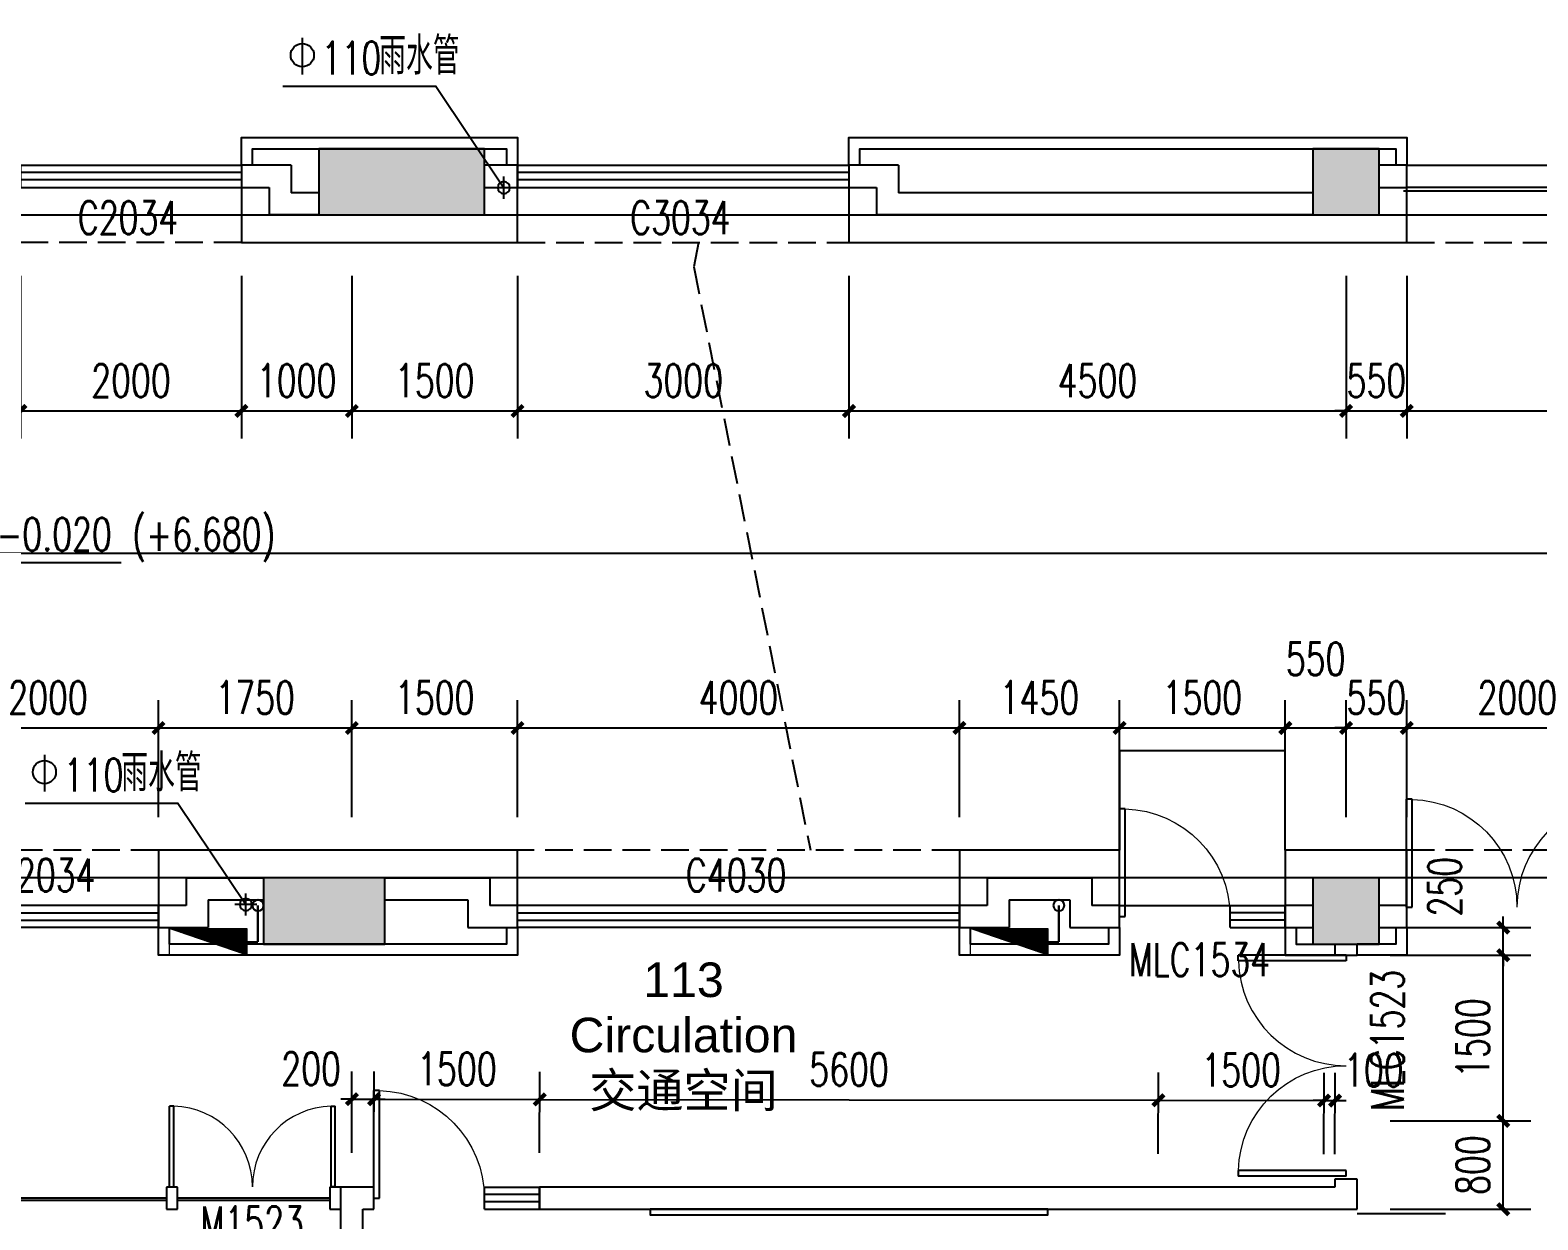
# Model space of a CAD drawing. Header units: inches. Extents: x -97096 to 280004, y -37912 to 97116.
# Drawn here: x 19588 to 33236, y 2905 to 13673 of the extents above; entities that cross this region are included whole.
import ezdxf
from ezdxf.enums import TextEntityAlignment as Align

# ---------------------------------------------------------------- set-up
doc = ezdxf.new("R2010")
doc.units = ezdxf.units.IN
doc.header["$LTSCALE"] = 1000
doc.header["$MEASUREMENT"] = 0
doc.linetypes.add('DASH', pattern=[0.35, 0.25, -0.1])
for name, color, linetype in [('3T_BAR', 7, 'Continuous'), ('A-DETL-NOTE', 1, 'Continuous'), ('an-furniture', 253, 'Continuous'), ('COLUMN', 2, 'Continuous'), ('CURTWALL', 4, 'Continuous'), ('DIM_ELEV', 3, 'Continuous'), ('DIM_SYMB', 3, 'Continuous'), ('PIPE', 3, 'Continuous'), ('PUB_DIM', 3, 'Continuous'), ('PUB_HATCH', 253, 'Continuous'), ('PUB_TEXT', 7, 'Continuous'), ('S-XP', 1, 'Continuous'), ('S-XP-LG', 32, 'Continuous'), ('SEE', 5, 'Continuous'), ('SLAB', 60, 'Continuous'), ('STAIR', 3, 'Continuous'), ('SURFACE', 6, 'Continuous'), ('SURFACE-INT', 62, 'Continuous'), ('WALL', 2, 'Continuous'), ('WINDOW', 4, 'Continuous'), ('WINDOW_TEXT', 7, 'Continuous')]:
    doc.layers.add(name, color=color, linetype=linetype)
doc.layers.add('S-XIAO', color=30, linetype='Continuous', lineweight=5)
doc.styles.add('510p-01$0$Arial_2', font='arial.ttf', dxfattribs={"height": 6.392964})
doc.styles.add('_TCH_DIM', font='SIMPLEX', dxfattribs={"bigfont": 'GBCBIG'})
doc.styles.add('_TCH_DIM_T3', font='SIMPLEX', dxfattribs={"width": 0.705882, "bigfont": 'GBCBIG'})
doc.styles.add('_TCH_WINDOW', font='SIMPLEX', dxfattribs={"bigfont": 'GBCBIG'})
doc.dimstyles.new('_TCH_ARCH&&100', dxfattribs={"dimtxt": 297.5, "dimasz": 100, "dimexe": 250, "dimexo": 300, "dimgap": 126.25, "dimtad": 1, "dimdec": 0, "dimzin": 0, "dimdsep": 46, "dimtxsty": '_TCH_DIM_T3', "dimblk": 'ARCHTICK', "dimcen": 0.09, "dimclrt": 7, "dimazin": 2, "dimtfac": 1, "dimtdec": 0, "dimtix": 1, "dimtmove": 2, "dimatfit": 3, "dimfxl": 1, "dimtolj": 1, "dimtzin": 0, "dimarcsym": 0})

# ---------------------------------------------------------------- blocks, each defined once
blk = doc.blocks.new('510p-01$0$material tag')
blk = doc.blocks.new('xiao1')
at = {"layer": 'S-XIAO', "linetype": 'Continuous'}
h = blk.add_hatch(dxfattribs=at)
h.set_pattern_fill('ANSI31', color=256, scale=10, angle=50.7991, style=0)
h.set_pattern_definition([(303.65423114, (388979.3095, -60193.9407), (1.0404963449, 0.692724589), [])])
h.paths.add_polyline_path([(-347652, 932668), (-346952, 932668), (-346952, 932908)])
blk.add_lwpolyline([(-347652, 932668), (-346952, 932668), (-346952, 932908), (-347652, 932908)], close=True, dxfattribs=at)
at = {"layer": 'S-XP'}
for p, q in [((-346952, 932788), (-346852, 932788)), ((-346852, 932788), (-346852, 932458))]:
    blk.add_line(p, q, dxfattribs=at)
at = {"layer": 'S-XP', "linetype": 'Continuous', "ltscale": 2}
blk.add_line((-346852, 932458), (-346852, 932788), dxfattribs=at)
at = {"layer": 'S-XP-LG'}
blk.add_circle((-346852, 932458), 50, dxfattribs=at)
blk = doc.blocks.new('PIPE-110')
for p, q in [((86987.5, -205523.5), (87187.5, -205523.5)), ((87087.5, -205623.5), (87087.5, -205423.5))]:
    blk.add_line(p, q)
blk.add_circle((87087.5, -205523.5), 55)
blk = doc.blocks.new('PIPE-12F')
at = {"layer": 'DIM_SYMB'}
for points in [[(63813, -232547), (65196, -232547), (65811, -233467)], [(61478, -239036), (62861, -239036), (63476, -239956)]]:
    blk.add_lwpolyline(points, dxfattribs=at)
for points in [[(65811, -233467, 1), (65811, -233467, 1)], [(63476, -239956, 1), (63476, -239956, 1)]]:
    blk.add_lwpolyline(points, format="xyb", close=True, dxfattribs=at)
at = {"layer": 'PUB_TEXT'}
for p, q in [((63988, -232110), (63988, -232442)), ((61653, -238599), (61653, -238931))]:
    blk.add_line(p, q, dxfattribs=at)
for centre in [(63988, -232267), (61653, -238756)]:
    blk.add_circle(centre, 105, dxfattribs=at)
at = {"layer": 'PIPE', "xscale": -1}
for p in [(152899, -27943), (150564, -34432)]:
    blk.add_blockref('PIPE-110', p, dxfattribs=at)
at = {"layer": 'PUB_TEXT', "style": '_TCH_DIM', "width": 0.705882}
for p in [(64163, -232442), (61828, -238931)]:
    blk.add_text('110', height=297.5, dxfattribs=at).set_placement(p)
at = {"layer": 'PUB_TEXT', "style": '_TCH_DIM'}
for p in [(64683, -232442), (62348, -238931)]:
    blk.add_text('雨水管', height=337.6, dxfattribs=at).set_placement(p)
blk = doc.blocks.new('_ArchTick')
at = {"color": 0, "linetype": 'ByBlock', "const_width": 0.4}
blk.add_lwpolyline([(-0.5, -0.5), (0.5, 0.5)], dxfattribs=at)
blk = doc.blocks.new('*D152')
at = {"layer": 'Defpoints', "color": 0, "transparency": 16777216}
for p in [(34050, 7357), (32050, 6250), (34050, 6250)]:
    blk.add_point(p, dxfattribs=at)
at = {"layer": 'PUB_DIM', "color": 0, "lineweight": -2, "transparency": 16777216}
for p, q in [((32050, 6550), (32050, 7607)), ((34050, 6550), (34050, 7607)), ((32050, 7357), (34050, 7357))]:
    blk.add_line(p, q, dxfattribs=at)
at = {"layer": 'PUB_DIM', "color": 0, "lineweight": -2, "transparency": 16777216, "xscale": 100, "yscale": 100, "zscale": 100, "rotation": 180}
blk.add_blockref('_ArchTick', (32050, 7357), dxfattribs=at)
at = {"layer": 'PUB_DIM', "color": 0, "lineweight": -2, "transparency": 16777216, "xscale": 100, "yscale": 100, "zscale": 100}
blk.add_blockref('_ArchTick', (34050, 7357), dxfattribs=at)
at = {"layer": 'PUB_DIM', "color": 7, "transparency": 16777216, "insert": (33050, 7632), "char_height": 297.5, "attachment_point": 5, "style": '_TCH_DIM_T3'}
blk.add_mtext('\\A1;2000', dxfattribs=at)
blk = doc.blocks.new('*D153')
at = {"layer": 'Defpoints', "color": 0, "transparency": 16777216}
for p in [(32050, 7357), (31500, 6250), (32050, 6250)]:
    blk.add_point(p, dxfattribs=at)
at = {"layer": 'PUB_DIM', "color": 0, "lineweight": -2, "transparency": 16777216}
for p, q in [((31500, 6550), (31500, 7607)), ((32050, 6550), (32050, 7607)), ((31500, 7357), (31400, 7357)), ((31500, 7357), (32050, 7357)), ((32050, 7357), (32150, 7357))]:
    blk.add_line(p, q, dxfattribs=at)
at = {"layer": 'PUB_DIM', "color": 0, "lineweight": -2, "transparency": 16777216, "xscale": 100, "yscale": 100, "zscale": 100}
blk.add_blockref('_ArchTick', (31500, 7357), dxfattribs=at)
at = {"layer": 'PUB_DIM', "color": 0, "lineweight": -2, "transparency": 16777216, "xscale": 100, "yscale": 100, "zscale": 100, "rotation": 180}
blk.add_blockref('_ArchTick', (32050, 7357), dxfattribs=at)
at = {"layer": 'PUB_DIM', "color": 7, "transparency": 16777216, "insert": (31775, 7632), "char_height": 297.5, "attachment_point": 5, "style": '_TCH_DIM_T3'}
blk.add_mtext('\\A1;550', dxfattribs=at)
blk = doc.blocks.new('*D154')
at = {"layer": 'Defpoints', "color": 0, "transparency": 16777216}
for p in [(31500, 7357), (30950, 6250), (31500, 6250)]:
    blk.add_point(p, dxfattribs=at)
at = {"layer": 'PUB_DIM', "color": 0, "lineweight": -2, "transparency": 16777216}
for p, q in [((30950, 6550), (30950, 7607)), ((31500, 6550), (31500, 7607)), ((30950, 7357), (31500, 7357))]:
    blk.add_line(p, q, dxfattribs=at)
at = {"layer": 'PUB_DIM', "color": 0, "lineweight": -2, "transparency": 16777216, "xscale": 100, "yscale": 100, "zscale": 100, "rotation": 180}
blk.add_blockref('_ArchTick', (30950, 7357), dxfattribs=at)
at = {"layer": 'PUB_DIM', "color": 0, "lineweight": -2, "transparency": 16777216, "xscale": 100, "yscale": 100, "zscale": 100}
blk.add_blockref('_ArchTick', (31500, 7357), dxfattribs=at)
at = {"layer": 'PUB_DIM', "color": 7, "transparency": 16777216, "insert": (31225, 7982), "char_height": 297.5, "attachment_point": 5, "style": '_TCH_DIM_T3'}
blk.add_mtext('\\A1;550', dxfattribs=at)
blk = doc.blocks.new('*D155')
at = {"layer": 'Defpoints', "color": 0, "transparency": 16777216}
for p in [(30950, 7357), (29450, 6250), (30950, 6250)]:
    blk.add_point(p, dxfattribs=at)
at = {"layer": 'PUB_DIM', "color": 0, "lineweight": -2, "transparency": 16777216}
for p, q in [((29450, 6550), (29450, 7607)), ((30950, 6550), (30950, 7607)), ((29450, 7357), (30950, 7357))]:
    blk.add_line(p, q, dxfattribs=at)
at = {"layer": 'PUB_DIM', "color": 0, "lineweight": -2, "transparency": 16777216, "xscale": 100, "yscale": 100, "zscale": 100, "rotation": 180}
blk.add_blockref('_ArchTick', (29450, 7357), dxfattribs=at)
at = {"layer": 'PUB_DIM', "color": 0, "lineweight": -2, "transparency": 16777216, "xscale": 100, "yscale": 100, "zscale": 100}
blk.add_blockref('_ArchTick', (30950, 7357), dxfattribs=at)
at = {"layer": 'PUB_DIM', "color": 7, "transparency": 16777216, "insert": (30200, 7632), "char_height": 297.5, "attachment_point": 5, "style": '_TCH_DIM_T3'}
blk.add_mtext('\\A1;1500', dxfattribs=at)
blk = doc.blocks.new('*D156')
at = {"layer": 'Defpoints', "color": 0, "transparency": 16777216}
for p in [(29450, 7357), (28000, 6250), (29450, 6250)]:
    blk.add_point(p, dxfattribs=at)
at = {"layer": 'PUB_DIM', "color": 0, "lineweight": -2, "transparency": 16777216}
for p, q in [((28000, 6550), (28000, 7607)), ((29450, 6550), (29450, 7607)), ((28000, 7357), (29450, 7357))]:
    blk.add_line(p, q, dxfattribs=at)
at = {"layer": 'PUB_DIM', "color": 0, "lineweight": -2, "transparency": 16777216, "xscale": 100, "yscale": 100, "zscale": 100, "rotation": 180}
blk.add_blockref('_ArchTick', (28000, 7357), dxfattribs=at)
at = {"layer": 'PUB_DIM', "color": 0, "lineweight": -2, "transparency": 16777216, "xscale": 100, "yscale": 100, "zscale": 100}
blk.add_blockref('_ArchTick', (29450, 7357), dxfattribs=at)
at = {"layer": 'PUB_DIM', "color": 7, "transparency": 16777216, "insert": (28725, 7632), "char_height": 297.5, "attachment_point": 5, "style": '_TCH_DIM_T3'}
blk.add_mtext('\\A1;1450', dxfattribs=at)
blk = doc.blocks.new('*D157')
at = {"layer": 'Defpoints', "color": 0, "transparency": 16777216}
for p in [(28000, 7357), (24000, 6250), (28000, 6250)]:
    blk.add_point(p, dxfattribs=at)
at = {"layer": 'PUB_DIM', "color": 0, "lineweight": -2, "transparency": 16777216}
for p, q in [((24000, 6550), (24000, 7607)), ((28000, 6550), (28000, 7607)), ((24000, 7357), (28000, 7357))]:
    blk.add_line(p, q, dxfattribs=at)
at = {"layer": 'PUB_DIM', "color": 0, "lineweight": -2, "transparency": 16777216, "xscale": 100, "yscale": 100, "zscale": 100, "rotation": 180}
blk.add_blockref('_ArchTick', (24000, 7357), dxfattribs=at)
at = {"layer": 'PUB_DIM', "color": 0, "lineweight": -2, "transparency": 16777216, "xscale": 100, "yscale": 100, "zscale": 100}
blk.add_blockref('_ArchTick', (28000, 7357), dxfattribs=at)
at = {"layer": 'PUB_DIM', "color": 7, "transparency": 16777216, "insert": (26000, 7632), "char_height": 297.5, "attachment_point": 5, "style": '_TCH_DIM_T3'}
blk.add_mtext('\\A1;4000', dxfattribs=at)
blk = doc.blocks.new('*D158')
at = {"layer": 'Defpoints', "color": 0, "transparency": 16777216}
for p in [(24000, 7357), (22500, 6250), (24000, 6250)]:
    blk.add_point(p, dxfattribs=at)
at = {"layer": 'PUB_DIM', "color": 0, "lineweight": -2, "transparency": 16777216}
for p, q in [((22500, 6550), (22500, 7607)), ((24000, 6550), (24000, 7607)), ((22500, 7357), (24000, 7357))]:
    blk.add_line(p, q, dxfattribs=at)
at = {"layer": 'PUB_DIM', "color": 0, "lineweight": -2, "transparency": 16777216, "xscale": 100, "yscale": 100, "zscale": 100, "rotation": 180}
blk.add_blockref('_ArchTick', (22500, 7357), dxfattribs=at)
at = {"layer": 'PUB_DIM', "color": 0, "lineweight": -2, "transparency": 16777216, "xscale": 100, "yscale": 100, "zscale": 100}
blk.add_blockref('_ArchTick', (24000, 7357), dxfattribs=at)
at = {"layer": 'PUB_DIM', "color": 7, "transparency": 16777216, "insert": (23250, 7632), "char_height": 297.5, "attachment_point": 5, "style": '_TCH_DIM_T3'}
blk.add_mtext('\\A1;1500', dxfattribs=at)
blk = doc.blocks.new('*D159')
at = {"layer": 'Defpoints', "color": 0, "transparency": 16777216}
for p in [(22500, 7357), (20750, 6250), (22500, 6250)]:
    blk.add_point(p, dxfattribs=at)
at = {"layer": 'PUB_DIM', "color": 0, "lineweight": -2, "transparency": 16777216}
for p, q in [((20750, 6550), (20750, 7607)), ((22500, 6550), (22500, 7607)), ((20750, 7357), (22500, 7357))]:
    blk.add_line(p, q, dxfattribs=at)
at = {"layer": 'PUB_DIM', "color": 0, "lineweight": -2, "transparency": 16777216, "xscale": 100, "yscale": 100, "zscale": 100, "rotation": 180}
blk.add_blockref('_ArchTick', (20750, 7357), dxfattribs=at)
at = {"layer": 'PUB_DIM', "color": 0, "lineweight": -2, "transparency": 16777216, "xscale": 100, "yscale": 100, "zscale": 100}
blk.add_blockref('_ArchTick', (22500, 7357), dxfattribs=at)
at = {"layer": 'PUB_DIM', "color": 7, "transparency": 16777216, "insert": (21625, 7632), "char_height": 297.5, "attachment_point": 5, "style": '_TCH_DIM_T3'}
blk.add_mtext('\\A1;1750', dxfattribs=at)
blk = doc.blocks.new('*D160')
at = {"layer": 'Defpoints', "color": 0, "transparency": 16777216}
for p in [(20750, 7357), (18750, 6250), (20750, 6250)]:
    blk.add_point(p, dxfattribs=at)
at = {"layer": 'PUB_DIM', "color": 0, "lineweight": -2, "transparency": 16777216}
for p, q in [((18750, 6550), (18750, 7607)), ((20750, 6550), (20750, 7607)), ((18750, 7357), (20750, 7357))]:
    blk.add_line(p, q, dxfattribs=at)
at = {"layer": 'PUB_DIM', "color": 0, "lineweight": -2, "transparency": 16777216, "xscale": 100, "yscale": 100, "zscale": 100, "rotation": 180}
blk.add_blockref('_ArchTick', (18750, 7357), dxfattribs=at)
at = {"layer": 'PUB_DIM', "color": 0, "lineweight": -2, "transparency": 16777216, "xscale": 100, "yscale": 100, "zscale": 100}
blk.add_blockref('_ArchTick', (20750, 7357), dxfattribs=at)
at = {"layer": 'PUB_DIM', "color": 7, "transparency": 16777216, "insert": (19750, 7632), "char_height": 297.5, "attachment_point": 5, "style": '_TCH_DIM_T3'}
blk.add_mtext('\\A1;2000', dxfattribs=at)
blk = doc.blocks.new('*D218')
at = {"layer": 'Defpoints', "color": 0, "transparency": 16777216}
for p in [(31600, 3800), (32923, 3800), (31600, 3000)]:
    blk.add_point(p, dxfattribs=at)
at = {"layer": 'PUB_DIM', "color": 0, "lineweight": -2, "transparency": 16777216}
for p, q in [((31900, 3800), (33173, 3800)), ((32923, 3000), (32923, 3800)), ((31900, 3000), (33173, 3000))]:
    blk.add_line(p, q, dxfattribs=at)
at = {"layer": 'PUB_DIM', "color": 0, "lineweight": -2, "transparency": 16777216, "xscale": 100, "yscale": 100, "zscale": 100}
for p, rotation in [((32923, 3800), 90), ((32923, 3000), 270)]:
    blk.add_blockref('_ArchTick', p, dxfattribs=dict(at, rotation=rotation))
at = {"layer": 'PUB_DIM', "color": 7, "transparency": 16777216, "insert": (32648, 3400), "char_height": 297.5, "attachment_point": 5, "rotation": 90, "style": '_TCH_DIM_T3'}
blk.add_mtext('\\A1;800', dxfattribs=at)
blk = doc.blocks.new('*D219')
at = {"layer": 'Defpoints', "color": 0, "transparency": 16777216}
for p in [(31600, 5300), (32923, 5300), (31600, 3800)]:
    blk.add_point(p, dxfattribs=at)
at = {"layer": 'PUB_DIM', "color": 0, "lineweight": -2, "transparency": 16777216}
for p, q in [((31900, 5300), (33173, 5300)), ((32923, 3800), (32923, 5300)), ((31900, 3800), (33173, 3800))]:
    blk.add_line(p, q, dxfattribs=at)
at = {"layer": 'PUB_DIM', "color": 0, "lineweight": -2, "transparency": 16777216, "xscale": 100, "yscale": 100, "zscale": 100}
for p, rotation in [((32923, 5300), 90), ((32923, 3800), 270)]:
    blk.add_blockref('_ArchTick', p, dxfattribs=dict(at, rotation=rotation))
at = {"layer": 'PUB_DIM', "color": 7, "transparency": 16777216, "insert": (32648, 4550), "char_height": 297.5, "attachment_point": 5, "rotation": 90, "style": '_TCH_DIM_T3'}
blk.add_mtext('\\A1;1500', dxfattribs=at)
blk = doc.blocks.new('*D220')
at = {"layer": 'Defpoints', "color": 0, "transparency": 16777216}
for p in [(31600, 5550), (32923, 5550), (31600, 5300)]:
    blk.add_point(p, dxfattribs=at)
at = {"layer": 'PUB_DIM', "color": 0, "lineweight": -2, "transparency": 16777216}
for p, q in [((32923, 5550), (32923, 5650)), ((31900, 5550), (33173, 5550)), ((32923, 5300), (32923, 5550)), ((31900, 5300), (33173, 5300)), ((32923, 5300), (32923, 5200))]:
    blk.add_line(p, q, dxfattribs=at)
at = {"layer": 'PUB_DIM', "color": 0, "lineweight": -2, "transparency": 16777216, "xscale": 100, "yscale": 100, "zscale": 100}
for p, rotation in [((32923, 5550), 270), ((32923, 5300), 90)]:
    blk.add_blockref('_ArchTick', p, dxfattribs=dict(at, rotation=rotation))
at = {"layer": 'PUB_DIM', "color": 7, "transparency": 16777216, "insert": (32393, 5920), "char_height": 297.5, "attachment_point": 5, "rotation": 90, "style": '_TCH_DIM_T3'}
blk.add_mtext('\\A1;250', dxfattribs=at)
blk = doc.blocks.new('*D221')
at = {"layer": 'Defpoints', "color": 0, "transparency": 16777216}
for p in [(31401, 3985), (31300, 3200), (31400, 3200)]:
    blk.add_point(p, dxfattribs=at)
at = {"layer": 'PUB_DIM', "color": 0, "lineweight": -2, "transparency": 16777216}
for p, q in [((31300, 3500), (31301, 4235)), ((31400, 3500), (31401, 4235)), ((31301, 3985), (31201, 3985)), ((31301, 3985), (31401, 3985)), ((31401, 3985), (31501, 3985))]:
    blk.add_line(p, q, dxfattribs=at)
at = {"layer": 'PUB_DIM', "color": 0, "lineweight": -2, "transparency": 16777216, "xscale": 100, "yscale": 100, "zscale": 100}
for p, rotation in [((31301, 3985), 359.9226894034599), ((31401, 3985), 179.9226894034599)]:
    blk.add_blockref('_ArchTick', p, dxfattribs=dict(at, rotation=rotation))
at = {"layer": 'PUB_DIM', "color": 7, "transparency": 16777216, "insert": (31751, 4259), "char_height": 297.5, "attachment_point": 5, "rotation": 359.9227, "style": '_TCH_DIM_T3'}
blk.add_mtext('\\A1;100', dxfattribs=at)
blk = doc.blocks.new('*D222')
at = {"layer": 'Defpoints', "color": 0, "transparency": 16777216}
for p in [(31301, 3985), (29800, 3202), (31300, 3200)]:
    blk.add_point(p, dxfattribs=at)
at = {"layer": 'PUB_DIM', "color": 0, "lineweight": -2, "transparency": 16777216}
for p, q in [((29800, 3502), (29801, 4237)), ((31300, 3500), (31301, 4235)), ((29801, 3987), (31301, 3985))]:
    blk.add_line(p, q, dxfattribs=at)
at = {"layer": 'PUB_DIM', "color": 0, "lineweight": -2, "transparency": 16777216, "xscale": 100, "yscale": 100, "zscale": 100}
for p, rotation in [((29801, 3987), 179.9226894034598), ((31301, 3985), 359.9226894034598)]:
    blk.add_blockref('_ArchTick', p, dxfattribs=dict(at, rotation=rotation))
at = {"layer": 'PUB_DIM', "color": 7, "transparency": 16777216, "insert": (30551, 4261), "char_height": 297.5, "attachment_point": 5, "rotation": 359.9227, "style": '_TCH_DIM_T3'}
blk.add_mtext('\\A1;1500', dxfattribs=at)
blk = doc.blocks.new('*D223')
at = {"layer": 'Defpoints', "color": 0, "transparency": 16777216}
for p in [(29801, 3987), (24200, 3210), (29800, 3202)]:
    blk.add_point(p, dxfattribs=at)
at = {"layer": 'PUB_DIM', "color": 0, "lineweight": -2, "transparency": 16777216}
for p, q in [((24200, 3510), (24201, 4245)), ((29800, 3502), (29801, 4237)), ((24201, 3995), (29801, 3987))]:
    blk.add_line(p, q, dxfattribs=at)
at = {"layer": 'PUB_DIM', "color": 0, "lineweight": -2, "transparency": 16777216, "xscale": 100, "yscale": 100, "zscale": 100}
for p, rotation in [((24201, 3995), 179.9226894034598), ((29801, 3987), 359.9226894034598)]:
    blk.add_blockref('_ArchTick', p, dxfattribs=dict(at, rotation=rotation))
at = {"layer": 'PUB_DIM', "color": 7, "transparency": 16777216, "insert": (27001, 4266), "char_height": 297.5, "attachment_point": 5, "rotation": 359.9227, "style": '_TCH_DIM_T3'}
blk.add_mtext('\\A1;5600', dxfattribs=at)
blk = doc.blocks.new('*D224')
at = {"layer": 'Defpoints', "color": 0, "transparency": 16777216}
for p in [(24201, 3995), (22700, 3212), (24200, 3210)]:
    blk.add_point(p, dxfattribs=at)
at = {"layer": 'PUB_DIM', "color": 0, "lineweight": -2, "transparency": 16777216}
for p, q in [((22700, 3512), (22701, 4247)), ((24200, 3510), (24201, 4245)), ((22701, 3997), (24201, 3995))]:
    blk.add_line(p, q, dxfattribs=at)
at = {"layer": 'PUB_DIM', "color": 0, "lineweight": -2, "transparency": 16777216, "xscale": 100, "yscale": 100, "zscale": 100}
for p, rotation in [((22701, 3997), 179.9226894034599), ((24201, 3995), 359.9226894034599)]:
    blk.add_blockref('_ArchTick', p, dxfattribs=dict(at, rotation=rotation))
at = {"layer": 'PUB_DIM', "color": 7, "transparency": 16777216, "insert": (23451, 4271), "char_height": 297.5, "attachment_point": 5, "rotation": 359.9227, "style": '_TCH_DIM_T3'}
blk.add_mtext('\\A1;1500', dxfattribs=at)
blk = doc.blocks.new('*D225')
at = {"layer": 'Defpoints', "color": 0, "transparency": 16777216}
for p in [(22701, 3997), (22500, 3212), (22700, 3212)]:
    blk.add_point(p, dxfattribs=at)
at = {"layer": 'PUB_DIM', "color": 0, "lineweight": -2, "transparency": 16777216}
for p, q in [((22500, 3512), (22501, 4247)), ((22700, 3512), (22701, 4247)), ((22501, 3997), (22401, 3997)), ((22501, 3997), (22701, 3997)), ((22701, 3997), (22801, 3997))]:
    blk.add_line(p, q, dxfattribs=at)
at = {"layer": 'PUB_DIM', "color": 0, "lineweight": -2, "transparency": 16777216, "xscale": 100, "yscale": 100, "zscale": 100}
for p, rotation in [((22501, 3997), 359.9226894034598), ((22701, 3997), 179.9226894034598)]:
    blk.add_blockref('_ArchTick', p, dxfattribs=dict(at, rotation=rotation))
at = {"layer": 'PUB_DIM', "color": 7, "transparency": 16777216, "insert": (22131, 4272), "char_height": 297.5, "attachment_point": 5, "rotation": 359.9227, "style": '_TCH_DIM_T3'}
blk.add_mtext('\\A1;200', dxfattribs=at)
blk = doc.blocks.new('*D309')
at = {"layer": 'Defpoints', "color": 0, "transparency": 16777216}
for p in [(19500, 11750), (21500, 11750), (21500, 10226)]:
    blk.add_point(p, dxfattribs=at)
at = {"layer": 'PUB_DIM', "color": 0, "lineweight": -2, "transparency": 16777216}
for p, q in [((19500, 11450), (19500, 9976)), ((21500, 11450), (21500, 9976)), ((19500, 10226), (21500, 10226))]:
    blk.add_line(p, q, dxfattribs=at)
at = {"layer": 'PUB_DIM', "color": 0, "lineweight": -2, "transparency": 16777216, "xscale": 100, "yscale": 100, "zscale": 100, "rotation": 180}
blk.add_blockref('_ArchTick', (19500, 10226), dxfattribs=at)
at = {"layer": 'PUB_DIM', "color": 0, "lineweight": -2, "transparency": 16777216, "xscale": 100, "yscale": 100, "zscale": 100}
blk.add_blockref('_ArchTick', (21500, 10226), dxfattribs=at)
at = {"layer": 'PUB_DIM', "color": 7, "transparency": 16777216, "insert": (20500, 10501), "char_height": 297.5, "attachment_point": 5, "style": '_TCH_DIM_T3'}
blk.add_mtext('\\A1;2000', dxfattribs=at)
blk = doc.blocks.new('*D310')
at = {"layer": 'Defpoints', "color": 0, "transparency": 16777216}
for p in [(21500, 11750), (22500, 11750), (22500, 10226)]:
    blk.add_point(p, dxfattribs=at)
at = {"layer": 'PUB_DIM', "color": 0, "lineweight": -2, "transparency": 16777216}
for p, q in [((21500, 11450), (21500, 9976)), ((22500, 11450), (22500, 9976)), ((21500, 10226), (22500, 10226))]:
    blk.add_line(p, q, dxfattribs=at)
at = {"layer": 'PUB_DIM', "color": 0, "lineweight": -2, "transparency": 16777216, "xscale": 100, "yscale": 100, "zscale": 100, "rotation": 180}
blk.add_blockref('_ArchTick', (21500, 10226), dxfattribs=at)
at = {"layer": 'PUB_DIM', "color": 0, "lineweight": -2, "transparency": 16777216, "xscale": 100, "yscale": 100, "zscale": 100}
blk.add_blockref('_ArchTick', (22500, 10226), dxfattribs=at)
at = {"layer": 'PUB_DIM', "color": 7, "transparency": 16777216, "insert": (22000, 10501), "char_height": 297.5, "attachment_point": 5, "style": '_TCH_DIM_T3'}
blk.add_mtext('\\A1;1000', dxfattribs=at)
blk = doc.blocks.new('*D311')
at = {"layer": 'Defpoints', "color": 0, "transparency": 16777216}
for p in [(22500, 11750), (24000, 11750), (24000, 10226)]:
    blk.add_point(p, dxfattribs=at)
at = {"layer": 'PUB_DIM', "color": 0, "lineweight": -2, "transparency": 16777216}
for p, q in [((22500, 11450), (22500, 9976)), ((24000, 11450), (24000, 9976)), ((22500, 10226), (24000, 10226))]:
    blk.add_line(p, q, dxfattribs=at)
at = {"layer": 'PUB_DIM', "color": 0, "lineweight": -2, "transparency": 16777216, "xscale": 100, "yscale": 100, "zscale": 100, "rotation": 180}
blk.add_blockref('_ArchTick', (22500, 10226), dxfattribs=at)
at = {"layer": 'PUB_DIM', "color": 0, "lineweight": -2, "transparency": 16777216, "xscale": 100, "yscale": 100, "zscale": 100}
blk.add_blockref('_ArchTick', (24000, 10226), dxfattribs=at)
at = {"layer": 'PUB_DIM', "color": 7, "transparency": 16777216, "insert": (23250, 10501), "char_height": 297.5, "attachment_point": 5, "style": '_TCH_DIM_T3'}
blk.add_mtext('\\A1;1500', dxfattribs=at)
blk = doc.blocks.new('*D312')
at = {"layer": 'Defpoints', "color": 0, "transparency": 16777216}
for p in [(24000, 11750), (27000, 11750), (27000, 10226)]:
    blk.add_point(p, dxfattribs=at)
at = {"layer": 'PUB_DIM', "color": 0, "lineweight": -2, "transparency": 16777216}
for p, q in [((24000, 11450), (24000, 9976)), ((27000, 11450), (27000, 9976)), ((24000, 10226), (27000, 10226))]:
    blk.add_line(p, q, dxfattribs=at)
at = {"layer": 'PUB_DIM', "color": 0, "lineweight": -2, "transparency": 16777216, "xscale": 100, "yscale": 100, "zscale": 100, "rotation": 180}
blk.add_blockref('_ArchTick', (24000, 10226), dxfattribs=at)
at = {"layer": 'PUB_DIM', "color": 0, "lineweight": -2, "transparency": 16777216, "xscale": 100, "yscale": 100, "zscale": 100}
blk.add_blockref('_ArchTick', (27000, 10226), dxfattribs=at)
at = {"layer": 'PUB_DIM', "color": 7, "transparency": 16777216, "insert": (25500, 10501), "char_height": 297.5, "attachment_point": 5, "style": '_TCH_DIM_T3'}
blk.add_mtext('\\A1;3000', dxfattribs=at)
blk = doc.blocks.new('*D313')
at = {"layer": 'Defpoints', "color": 0, "transparency": 16777216}
for p in [(27000, 11750), (31500, 11750), (31500, 10226)]:
    blk.add_point(p, dxfattribs=at)
at = {"layer": 'PUB_DIM', "color": 0, "lineweight": -2, "transparency": 16777216}
for p, q in [((27000, 11450), (27000, 9976)), ((31500, 11450), (31500, 9976)), ((27000, 10226), (31500, 10226))]:
    blk.add_line(p, q, dxfattribs=at)
at = {"layer": 'PUB_DIM', "color": 0, "lineweight": -2, "transparency": 16777216, "xscale": 100, "yscale": 100, "zscale": 100, "rotation": 180}
blk.add_blockref('_ArchTick', (27000, 10226), dxfattribs=at)
at = {"layer": 'PUB_DIM', "color": 0, "lineweight": -2, "transparency": 16777216, "xscale": 100, "yscale": 100, "zscale": 100}
blk.add_blockref('_ArchTick', (31500, 10226), dxfattribs=at)
at = {"layer": 'PUB_DIM', "color": 7, "transparency": 16777216, "insert": (29250, 10501), "char_height": 297.5, "attachment_point": 5, "style": '_TCH_DIM_T3'}
blk.add_mtext('\\A1;4500', dxfattribs=at)
blk = doc.blocks.new('*D314')
at = {"layer": 'Defpoints', "color": 0, "transparency": 16777216}
for p in [(31500, 11750), (32050, 11750), (32050, 10226)]:
    blk.add_point(p, dxfattribs=at)
at = {"layer": 'PUB_DIM', "color": 0, "lineweight": -2, "transparency": 16777216}
for p, q in [((31500, 11450), (31500, 9976)), ((32050, 11450), (32050, 9976)), ((31500, 10226), (31400, 10226)), ((31500, 10226), (32050, 10226)), ((32050, 10226), (32150, 10226))]:
    blk.add_line(p, q, dxfattribs=at)
at = {"layer": 'PUB_DIM', "color": 0, "lineweight": -2, "transparency": 16777216, "xscale": 100, "yscale": 100, "zscale": 100}
blk.add_blockref('_ArchTick', (31500, 10226), dxfattribs=at)
at = {"layer": 'PUB_DIM', "color": 0, "lineweight": -2, "transparency": 16777216, "xscale": 100, "yscale": 100, "zscale": 100, "rotation": 180}
blk.add_blockref('_ArchTick', (32050, 10226), dxfattribs=at)
at = {"layer": 'PUB_DIM', "color": 7, "transparency": 16777216, "insert": (31775, 10501), "char_height": 297.5, "attachment_point": 5, "style": '_TCH_DIM_T3'}
blk.add_mtext('\\A1;550', dxfattribs=at)
blk = doc.blocks.new('*D315')
at = {"layer": 'Defpoints', "color": 0, "transparency": 16777216}
for p in [(32050, 11750), (36050, 11750), (36050, 10226)]:
    blk.add_point(p, dxfattribs=at)
at = {"layer": 'PUB_DIM', "color": 0, "lineweight": -2, "transparency": 16777216}
for p, q in [((32050, 11450), (32050, 9976)), ((36050, 11450), (36050, 9976)), ((32050, 10226), (36050, 10226))]:
    blk.add_line(p, q, dxfattribs=at)
at = {"layer": 'PUB_DIM', "color": 0, "lineweight": -2, "transparency": 16777216, "xscale": 100, "yscale": 100, "zscale": 100, "rotation": 180}
blk.add_blockref('_ArchTick', (32050, 10226), dxfattribs=at)
at = {"layer": 'PUB_DIM', "color": 0, "lineweight": -2, "transparency": 16777216, "xscale": 100, "yscale": 100, "zscale": 100}
blk.add_blockref('_ArchTick', (36050, 10226), dxfattribs=at)
at = {"layer": 'PUB_DIM', "color": 7, "transparency": 16777216, "insert": (34050, 10501), "char_height": 297.5, "attachment_point": 5, "style": '_TCH_DIM_T3'}
blk.add_mtext('\\A1;4000', dxfattribs=at)
blk = doc.blocks.new('_FZH')
blk.add_lwpolyline([(-0.5, -0.5), (0.5, -0.5), (0.5, 0.5), (-0.5, 0.5)], close=True)
at = {"layer": 'PUB_HATCH'}
blk.add_solid([(-0.5, -0.5), (0.5, -0.5), (-0.5, 0.5), (0.5, 0.5)], dxfattribs=at)
blk = doc.blocks.new('$TCHSYS$WIN2D')
for p, q in [((-0.5, 0.5), (0.5, 0.5)), ((-0.5, 0.5), (-0.5, -0.5)), ((0.5, 0.5), (0.5, -0.5)), ((0.5, 0.1667), (-0.5, 0.1667)), ((0.5, -0.1667), (-0.5, -0.1667)), ((-0.5, -0.5), (0.5, -0.5))]:
    blk.add_line(p, q)
blk = doc.blocks.new('$DorLib2D$00000001')
for p, q in [((0.45, 0.975), (0.5, 0.975)), ((0.45, 0), (0.45, 0.975)), ((0.5, 0), (0.5, 0.975)), ((0.5, 0), (0.45, 0))]:
    blk.add_line(p, q)
at = {"lineweight": 13}
blk.add_arc((0.475, 0), 0.975, 91.4693, 180, dxfattribs=at)
blk = doc.blocks.new('$DorLib2D$00000136')
at = {"color": 0, "linetype": 'DASH'}
blk.add_line((0.5075, 0.6667), (-0.5075, 0.6667), dxfattribs=at)
at = {"color": 0, "linetype": 'Continuous'}
blk.add_line((-0.5, -0.5), (0.5, -0.5), dxfattribs=at)
blk = doc.blocks.new('$DorLib2D$00000002')
for p, q in [((-0.5, 0), (-0.5, 0.4875)), ((-0.475, 0.4875), (-0.5, 0.4875)), ((-0.475, 0), (-0.475, 0.4875)), ((0.475, 0), (0.475, 0.4875)), ((0.475, 0.4875), (0.5, 0.4875)), ((0.5, 0), (0.5, 0.4875)), ((-0.5, 0), (-0.475, 0)), ((0.5, 0), (0.475, 0))]:
    blk.add_line(p, q)
at = {"lineweight": 13}
for centre, start, end in [((-0.4875, 0), 0, 88.53072), ((0.4875, 0), 91.46928, 180)]:
    blk.add_arc(centre, 0.4875, start, end, dxfattribs=at)
blk = doc.blocks.new('A$C27AB4F43')
at = {"layer": 'WINDOW', "yscale": 1000, "zscale": 1000}
for p, xscale in [((1450, 975), -1000), ((2450, 975), 1000)]:
    blk.add_blockref('$DorLib2D$00000001', p, dxfattribs=dict(at, xscale=xscale))

msp = doc.modelspace()

# ---------------------------------------------------------------- linework, layer by layer
at = {"layer": '3T_BAR'}
for p, q in [((20923.1, 3200), (20823.1, 3200)), ((20823.1, 3200), (20823.1, 3000)), ((20923.1, 3000), (20923.1, 3200)), ((22400, 3200), (22300, 3200)), ((22300, 3200), (22300, 3000)), ((22400, 3000), (22400, 3200)), ((20823.1, 3000), (20923.1, 3000)), ((22300, 3000), (22400, 3000))]:
    msp.add_line(p, q, dxfattribs=at)
at = {"layer": 'an-furniture'}
msp.add_line((31600, 2963.6), (32400, 2963.6), dxfattribs=at)
msp.add_lwpolyline([(28800.6, 3000), (25200.6, 3000), (25200.6, 2950), (28800.6, 2950)], close=True, dxfattribs=at)
at = {"layer": 'CURTWALL'}
for p, q in [((20823.1, 3100), (19446.1, 3100)), ((20823.1, 3080), (19446.1, 3080)), ((22300, 3100), (20923.1, 3100)), ((22300, 3080), (20923.1, 3080))]:
    msp.add_line(p, q, dxfattribs=at)
at = {"layer": 'DIM_ELEV'}
msp.add_line((18847.9, 8855.1), (20412.9, 8855.1), dxfattribs=at)
at = {"layer": 'DIM_SYMB'}
msp.add_line((16750, 8939.9), (55500, 8939.9), dxfattribs=at)
at = {"layer": 'SEE', "linetype": 'DASH'}
for p, q in [((21500, 11750), (19500, 11750)), ((24000, 11750), (27000, 11750)), ((32050, 11750), (36050, 11750)), ((20750, 6250), (18750, 6250)), ((28000, 6250), (24000, 6250)), ((34050, 6250), (32050, 6250))]:
    msp.add_line(p, q, dxfattribs=at)
at = {"layer": 'SEE'}
msp.add_lwpolyline([(30950, 6250), (30950, 7150), (29450, 7150), (29450, 6250)], dxfattribs=at)
at = {"layer": 'SLAB'}
msp.add_lwpolyline([(-6722.7, -1500), (6722.7, -1500), (7030.7, 40), (9380, 40), (9380, -6000), (41200, -6000), (41200, 6000), (16750, 6000), (16750, 12000), (56200, 12000), (56200, 24000), (16750, 24000), (16750, 30000)], dxfattribs=at)
at = {"layer": 'STAIR', "linetype": 'DASH'}
msp.add_lwpolyline([(25638.6, 11750), (25595, 11532), (26651.2, 6250)], dxfattribs=at)
at = {"layer": 'SURFACE'}
for points in [[(21500, 12250), (21500, 11750), (24000, 11750), (24000, 12250)], [(27000, 12250), (27000, 11750), (32050, 11750), (32050, 12250)], [(24000, 5750), (24000, 6250), (20750, 6250), (20750, 5750)], [(29450, 5750), (29450, 6250), (28000, 6250), (28000, 5750)], [(32050, 5750), (32050, 6250), (30950, 6250), (30950, 5750)]]:
    msp.add_lwpolyline(points, dxfattribs=at)
at = {"layer": 'SURFACE-INT'}
for points in [[(21500, 12450), (21500, 12700), (24000, 12700), (24000, 12450)], [(27000, 12450), (27000, 12700), (32050, 12700), (32050, 12450)], [(21600, 12450), (21600, 12600), (23900, 12600), (23900, 12450)], [(27100, 12450), (27100, 12600), (31950, 12600), (31950, 12450)], [(24000, 5550), (24000, 5300), (20750, 5300), (20750, 5550)], [(23900, 5550), (23900, 5400), (20850, 5400), (20850, 5550)], [(29450, 5550), (29450, 5300), (28000, 5300), (28000, 5550)], [(29350, 5550), (29350, 5400), (28100, 5400), (28100, 5550)], [(30950, 5550), (30950, 5300), (31400, 5300)], [(31050, 5550), (31050, 5400), (31400, 5400)], [(32050, 5549.9), (32050, 5299.9), (31600, 5300)], [(31950, 5549.9), (31950, 5400), (31600, 5400)]]:
    msp.add_lwpolyline(points, dxfattribs=at)
at = {"layer": 'WALL'}
for p, q in [((21950, 12450), (21500, 12450)), ((21500, 12450), (21500, 12250)), ((21950, 12450), (21950, 12200)), ((24000, 12450), (23700, 12450)), ((24000, 12250), (24000, 12450)), ((27450, 12450), (27000, 12450)), ((27000, 12450), (27000, 12250)), ((27450, 12450), (27450, 12200)), ((32050, 12450), (31800, 12450)), ((32050, 12250), (32050, 12450)), ((21500, 12250), (21750, 12250)), ((21750, 12250), (21750, 12000)), ((22200, 12200), (21950, 12200)), ((23700, 12250), (24000, 12250)), ((27000, 12250), (27250, 12250)), ((27250, 12250), (27250, 12000)), ((31200, 12200), (27450, 12200)), ((31800, 12250), (32050, 12250)), ((22200, 12000), (21750, 12000)), ((31200, 12000), (27250, 12000)), ((21000, 6000), (21000, 5750)), ((21000, 6000), (21700, 6000)), ((22800, 6000), (23750, 6000)), ((23750, 6000), (23750, 5750)), ((28250, 6000), (28250, 5750)), ((28250, 6000), (29200, 6000)), ((29200, 6000), (29200, 5750)), ((21000, 5750), (20750, 5750)), ((20750, 5750), (20750, 5550)), ((21200, 5800), (21200, 5550)), ((21200, 5800), (21700, 5800)), ((22800, 5800), (23550, 5800)), ((23550, 5800), (23550, 5550)), ((24000, 5750), (23750, 5750)), ((24000, 5550), (24000, 5750)), ((28250, 5750), (28000, 5750)), ((28000, 5750), (28000, 5550)), ((28450, 5800), (28450, 5550)), ((28450, 5800), (29000, 5800)), ((29000, 5800), (29000, 5550)), ((29450, 5750), (29200, 5750)), ((29450, 5550), (29450, 5750)), ((31200, 5750), (30950, 5750)), ((30950, 5750), (30950, 5550)), ((32050, 5750), (31800, 5750)), ((32050, 5550), (32050, 5750)), ((20750, 5550), (21200, 5550)), ((23550, 5550), (24000, 5550)), ((28000, 5550), (28450, 5550)), ((29000, 5550), (29450, 5550)), ((30950, 5550), (31200, 5550)), ((31800, 5550), (32050, 5550)), ((31400, 5400), (31400, 5300)), ((31600, 5300), (31600, 5400)), ((31400, 5300), (31600, 5300)), ((22400, -5400), (22400, 3200)), ((22700, 3200), (22400, 3200)), ((22700, 3000), (22700, 3200)), ((31400, 3200), (24200, 3200)), ((24200, 3200), (24200, 3000)), ((31600, 3272.5), (31400, 3272.5)), ((31400, 3272.5), (31400, 3200)), ((31600, 3000), (31600, 3272.5)), ((22600, -5400), (22600, 3000)), ((22600, 3000), (22700, 3000)), ((24200, 3000), (31600, 3000))]:
    msp.add_line(p, q, dxfattribs=at)
at = {"layer": 'WINDOW'}
for p, q in [((36050, 12250), (32050, 12250)), ((29450, 5750), (30950, 5750))]:
    msp.add_line(p, q, dxfattribs=at)

# ---------------------------------------------------------------- block references
at = {"xscale": -1, "rotation": 180}
for p in [(368502.1, 938208.3), (375752.1, 938208.3)]:
    msp.add_blockref('xiao1', p, dxfattribs=at)
at = {"layer": 'A-DETL-NOTE'}
ref = msp.add_blockref('510p-01$0$material tag', (-154877.3, -70754.4), dxfattribs=dict(at, xscale=3.125, yscale=3.125, zscale=3.125))
ref.add_attrib('ROOM_TAG', '113', dxfattribs={"layer": '0', "height": 312.5, "style": '510p-01$0$Arial_2'}).set_placement((25502.4, 5077.8), align=Align.MIDDLE_CENTER)
ref.add_attrib('NAME_ENG', 'Circulation', dxfattribs={"layer": '0', "height": 312.5, "style": '510p-01$0$Arial_2'}).set_placement((25502.4, 4577.8), align=Align.MIDDLE_CENTER)
ref.add_attrib('NAME_CN', '交通空间', dxfattribs={"layer": '0', "height": 312.5, "style": '510p-01$0$Arial_2'}).set_placement((25502.4, 4077.8), align=Align.MIDDLE_CENTER)
at = {"layer": 'COLUMN'}
for p, xscale, yscale, zscale, rotation in [((22950, 12300), 1500.000000001062, 600.0000000002474, 600.0000000002474, 359.9999999999994), ((22250, 5700), 1100.000000000407, 600, 600, 4.093019966048384e-11)]:
    msp.add_blockref('_FZH', p, dxfattribs=dict(at, xscale=xscale, yscale=yscale, zscale=zscale, rotation=rotation))
at = {"layer": 'COLUMN', "xscale": 600, "yscale": 600, "zscale": 600}
for p in [(31500, 12300), (31500, 5700)]:
    msp.add_blockref('_FZH', p, dxfattribs=at)
at = {"layer": 'PIPE'}
msp.add_blockref('PIPE-12F', (-41936.4, 245713.5), dxfattribs=at)
at = {"layer": 'SURFACE-INT'}
msp.add_blockref('A$C27AB4F43', (31097.4, 4761), dxfattribs=at)
at = {"layer": 'WINDOW'}
ref = msp.add_blockref('$DorLib2D$00000136', (34050, 12350), dxfattribs=dict(at, xscale=-4000, yscale=200, zscale=-4000, rotation=180))
ref.add_attrib('A', 'M4034', (33555, 12576.2), dxfattribs={"layer": 'WINDOW_TEXT', "height": 297.5, "style": '_TCH_WINDOW', "width": 0.705882})
ref = msp.add_blockref('$TCHSYS$WIN2D', (20500, 12350), dxfattribs=dict(at, xscale=-2000, yscale=-200, zscale=-2000, rotation=180))
ref.add_attrib('A', 'C2034', (20020, 11826.2), dxfattribs={"layer": 'WINDOW_TEXT', "height": 297.5, "style": '_TCH_WINDOW', "width": 0.705882})
ref = msp.add_blockref('$TCHSYS$WIN2D', (25500, 12350), dxfattribs=dict(at, xscale=-3000, yscale=-200, zscale=-3000, rotation=180))
ref.add_attrib('A', 'C3034', (25020, 11826.2), dxfattribs={"layer": 'WINDOW_TEXT', "height": 297.5, "style": '_TCH_WINDOW', "width": 0.705882})
for name, p, xscale, yscale, zscale in [('$DorLib2D$00000001', (29950, 5650), -1000, 1000, -1000), ('$TCHSYS$WIN2D', (30700, 5650), 500, -200, 500)]:
    msp.add_blockref(name, p, dxfattribs=dict(at, xscale=xscale, yscale=yscale, zscale=zscale))
ref = msp.add_blockref('$TCHSYS$WIN2D', (19750, 5650), dxfattribs=dict(at, xscale=-2000, yscale=-200, zscale=-2000))
ref.add_attrib('A', 'C2034', (19270, 5876.2), dxfattribs={"layer": 'WINDOW_TEXT', "height": 297.5, "style": '_TCH_WINDOW', "width": 0.705882})
ref = msp.add_blockref('$TCHSYS$WIN2D', (26000, 5650), dxfattribs=dict(at, xscale=-4000, yscale=-200, zscale=-4000))
ref.add_attrib('A', 'C4030', (25525, 5876.2), dxfattribs={"layer": 'WINDOW_TEXT', "height": 297.5, "style": '_TCH_WINDOW', "width": 0.705882})
for name, p, xscale, yscale, zscale, rotation in [('$DorLib2D$00000001', (31500, 4800), 1000, 1000, 1000, 90), ('$DorLib2D$00000001', (31500, 3800), -1000, 1000, 1000, 90), ('$DorLib2D$00000001', (23200, 3100), 1000, -1000, 1000, 180), ('$TCHSYS$WIN2D', (23950, 3100), -500, 200, -500, 180)]:
    msp.add_blockref(name, p, dxfattribs=dict(at, xscale=xscale, yscale=yscale, zscale=zscale, rotation=rotation))
ref = msp.add_blockref('$DorLib2D$00000002', (21600, 3202.8), dxfattribs=dict(at, xscale=-1500, yscale=-1500, zscale=-1500, rotation=180))
ref.add_attrib('A', 'M1523', (21130, 2729), dxfattribs={"layer": 'WINDOW_TEXT', "height": 297.5, "style": '_TCH_WINDOW', "width": 0.705882})

# ---------------------------------------------------------------- texts
at = {"layer": 'PUB_TEXT', "style": '_TCH_DIM', "width": 0.705882}
for s, p in [('(+6.680)', (20512.9, 8960.1)), ('-0.020', (19282.9, 8960.1))]:
    msp.add_text(s, height=297.5, dxfattribs=at).set_placement(p)
at = {"layer": 'WINDOW_TEXT', "style": '_TCH_WINDOW', "width": 0.705882}
msp.add_text('MLC1534', height=297.5, dxfattribs=at).set_placement((29535, 5111.5))
msp.add_text('MLC1523', height=297.5, rotation=90, dxfattribs=at).set_placement((32023.8, 3890))

# ---------------------------------------------------------------- dimensions: what is measured, and where the dimension line sits
at = {"layer": 'PUB_DIM'}
for p1, p2, distance, picture, middle in [((19500, 11750), (21500, 11750), -1523.6, '*D309', (20500, 10501.4)), ((21500, 11750), (22500, 11750), -1523.6, '*D310', (22000, 10501.4)), ((22500, 11750), (24000, 11750), -1523.6, '*D311', (23250, 10501.4)), ((24000, 11750), (27000, 11750), -1523.6, '*D312', (25500, 10501.4)), ((27000, 11750), (31500, 11750), -1523.6, '*D313', (29250, 10501.4)), ((31500, 11750), (32050, 11750), -1523.6, '*D314', (31775, 10501.4)), ((32050, 11750), (36050, 11750), -1523.6, '*D315', (34050, 10501.4)), ((18750, 6250), (20750, 6250), 1107.2, '*D160', (19750, 7632.2)), ((20750, 6250), (22500, 6250), 1107.2, '*D159', (21625, 7632.2)), ((22500, 6250), (24000, 6250), 1107.2, '*D158', (23250, 7632.2)), ((24000, 6250), (28000, 6250), 1107.2, '*D157', (26000, 7632.2)), ((28000, 6250), (29450, 6250), 1107.2, '*D156', (28725, 7632.2)), ((29450, 6250), (30950, 6250), 1107.2, '*D155', (30200, 7632.2)), ((31500, 6250), (32050, 6250), 1107.2, '*D153', (31775, 7632.2)), ((32050, 6250), (34050, 6250), 1107.2, '*D152', (33050, 7632.2)), ((31600, 3799.8), (31600, 5300), -1322.8, '*D219', (32647.8, 4549.9)), ((22700, 3211.7), (24200, 3209.7), 785, '*D224', (23451.4, 4270.7)), ((24200, 3209.7), (29800, 3202.2), 785, '*D223', (27001.4, 4265.9)), ((29800, 3202.2), (31300, 3200.1), 785, '*D222', (30551.4, 4261.1)), ((31600, 3000), (31600, 3799.8), -1322.8, '*D218', (32647.8, 3399.9))]:
    dim = msp.add_aligned_dim(p1=p1, p2=p2, distance=distance, dimstyle='_TCH_ARCH&&100', dxfattribs=at)
    dim.commit()
    dim.dimension.update_dxf_attribs({"geometry": picture, "text_midpoint": middle})
for base, p1, p2, angle, picture, middle in [((31500, 7357.2), (30950, 6250), (31500, 6250), 0, '*D154', (31225, 7982.2)), ((32922.8, 5550), (31600, 5300), (31600, 5550), 90, '*D220', (32392.8, 5920)), ((22701.1, 3996.7), (22500, 3212), (22700, 3211.7), 359.92269, '*D225', (22131.4, 4272.5)), ((31401.1, 3985), (31300, 3200.1), (31400, 3200), 359.92269, '*D221', (31751.4, 4259.5))]:
    dim = msp.add_linear_dim(base=base, p1=p1, p2=p2, angle=angle, dimstyle='_TCH_ARCH&&100', dxfattribs=at)
    dim.commit()
    dim.dimension.update_dxf_attribs({"geometry": picture, "text_midpoint": middle, "dimtype": 129})

doc.saveas('drawing.dxf')
